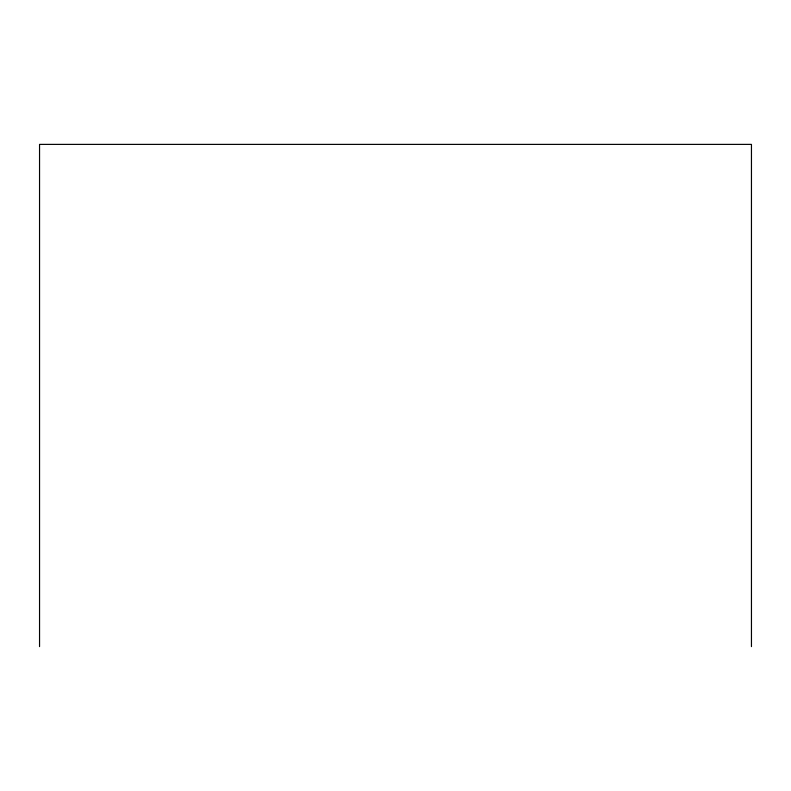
<?xml version="1.0" encoding="UTF-8"?>
<svg xmlns="http://www.w3.org/2000/svg" width="791" height="791" viewBox="0 0 791 791"><rect width="100%" height="100%" fill="white"/><g stroke="black" fill="none" stroke-linecap="round" stroke-linejoin="round"><path stroke-width="1.19" d="M751.45 646.613L751.45 144.387L39.55 144.387L39.55 646.613"/></g></svg>
